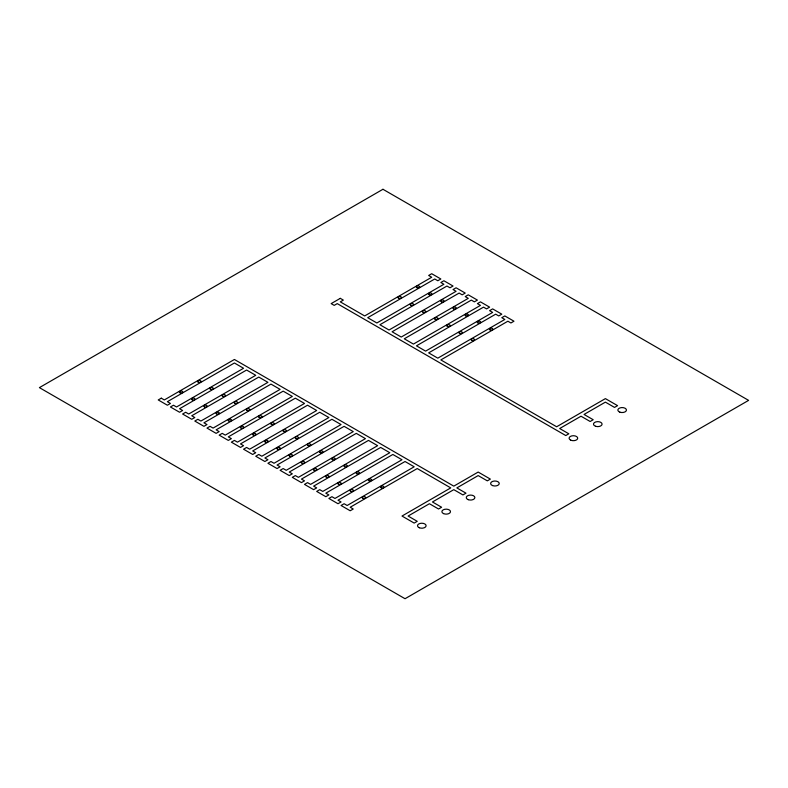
<?xml version="1.0" encoding="UTF-8"?>
<svg xmlns="http://www.w3.org/2000/svg" width="788" height="788" viewBox="0 0 788 788"><rect width="100%" height="100%" fill="white"/><g stroke="black" fill="none" stroke-linecap="round" stroke-linejoin="round"><path stroke-width="1.18" d="M382.958 189.278L39.4 387.627L405.042 598.722L748.6 400.373L382.958 189.278M161.284 398.176L158.23 399.94L167.371 405.219L170.425 403.456L167.371 401.693L234.41 362.992L243.551 368.272L176.522 406.972L173.468 405.219L170.425 406.972L179.566 412.252L182.609 410.489L179.566 408.736L246.595 370.035L255.736 375.305L188.706 414.015L185.663 412.252L182.609 414.015L191.75 419.285L194.803 417.532L191.75 415.769L258.789 377.068L267.93 382.347L200.891 421.048L197.847 419.285L194.803 421.048L203.944 426.328L206.988 424.565L203.944 422.811L270.974 384.101L280.114 389.38L213.085 428.081L210.032 426.328L206.988 428.081L216.129 433.361L219.172 431.607L216.129 429.844L283.168 391.144L292.309 396.423L225.269 435.124L222.226 433.361L219.172 435.124L228.313 440.403L231.367 438.64L228.313 436.877L295.352 398.176L304.493 403.456L237.454 442.157L234.41 440.403L231.367 442.157L240.507 447.436L243.551 445.673L240.507 443.92L307.537 405.219L316.678 410.489L249.648 449.199L246.595 447.436L243.551 449.199L252.692 454.469L255.736 452.716L252.692 450.953L319.731 412.252L328.872 417.532L261.833 456.232L258.789 454.469L255.736 456.232L264.886 461.512L267.93 459.749L264.886 457.995L331.915 419.285L341.056 424.565L274.027 463.265L270.974 461.512L267.93 463.265L277.071 468.545L280.114 466.791L277.071 465.028L344.1 426.328L353.251 431.607L286.211 470.308L283.168 468.545L280.114 470.308L289.255 475.588L292.309 473.824L289.255 472.061L356.294 433.361L365.435 438.64L298.396 477.341L295.352 475.588L292.309 477.341L301.449 482.62L304.493 480.857L301.449 479.104L368.479 440.403L377.619 445.673L310.59 484.384L307.537 482.62L304.493 484.384L313.634 489.653L316.678 487.9L313.634 486.137L380.673 447.436L389.814 452.716L322.775 491.416L319.731 489.653L316.678 491.416L325.818 496.696L328.872 494.933L325.818 493.17L392.857 454.469L401.998 459.749L334.959 498.449L331.915 496.696L328.872 498.449L338.013 503.729L341.056 501.966L338.013 500.213L405.042 461.512L414.183 466.791L347.153 505.492L344.1 503.729L341.056 505.492L350.197 510.762L353.251 509.009L350.197 507.245L417.236 468.545L450.756 487.9L401.998 516.041L414.183 523.084L417.236 521.321L408.095 516.041L429.421 503.729L438.561 509.009L441.615 507.245L432.464 501.966L453.799 489.653L462.94 494.933L465.984 493.17L456.843 487.9L478.178 475.588L487.319 480.857L490.363 479.104L478.178 472.061L453.799 486.137L234.41 359.476L164.328 399.94L161.284 398.176M340.298 298.347L331.157 303.616L334.201 305.38L337.244 303.616L565.774 435.557L568.828 433.804L559.687 428.524L581.012 416.212L590.153 421.491L593.197 419.728L584.056 414.449L605.391 402.136L614.532 407.416L617.575 405.653L605.391 398.62L556.633 426.761L440.847 359.919L507.886 321.209L510.929 322.972L513.973 321.209L504.832 315.939L501.789 317.692L504.832 319.455L437.803 358.156L428.662 352.876L495.691 314.176L498.745 315.939L501.789 314.176L492.648 308.896L489.604 310.659L492.648 312.412L425.609 351.123L416.468 345.843L483.507 307.143L486.551 308.896L489.604 307.143L480.463 301.863L477.41 303.616L480.463 305.38L413.424 344.08L404.283 338.801L471.322 300.1L474.366 301.863L477.41 300.1L468.269 294.83L465.225 296.584L468.269 298.347L401.24 337.047L392.099 331.768L459.128 293.067L462.182 294.83L465.225 293.067L456.085 287.787L453.041 289.551L456.085 291.304L389.045 330.005L379.905 324.735L446.944 286.034L449.987 287.787L453.041 286.034L443.9 280.755L440.847 282.508L443.9 284.271L376.861 322.972L367.72 317.692L434.749 278.991L437.803 280.755L440.847 278.991L431.706 273.712L428.662 275.475L431.706 277.238L364.677 315.939L340.298 301.863L343.341 300.1L340.298 298.347M441.398 301.784A1.694 0.975 0 0 0 444.058 301.065A1.694 0.975 0 0 0 441.654 300.09A1.694 0.975 0 0 0 441.398 301.784M435.193 319.327A1.694 0.975 0 0 0 437.951 318.736A1.694 0.975 0 0 0 435.685 317.653A1.694 0.975 0 0 0 435.193 319.327M265.27 442.009A1.694 0.975 0 0 0 268.068 441.487A1.694 0.975 0 0 0 265.881 440.344A1.694 0.975 0 0 0 265.27 442.009M453.642 308.847A1.694 0.975 0 0 0 456.252 308.069A1.694 0.975 0 0 0 453.789 307.153A1.694 0.975 0 0 0 453.642 308.847M417.147 287.758A1.694 0.975 0 0 0 419.689 286.911A1.694 0.975 0 0 0 417.147 286.064A1.694 0.975 0 0 0 417.147 287.758M423.186 312.363A1.694 0.975 0 0 0 425.786 311.575A1.694 0.975 0 0 0 423.294 310.669A1.694 0.975 0 0 0 423.186 312.363M234.745 403.279A1.694 0.975 0 0 0 237.572 402.826A1.694 0.975 0 0 0 235.484 401.634A1.694 0.975 0 0 0 234.745 403.279M302.119 463.236A1.694 0.975 0 0 0 304.67 462.389A1.694 0.975 0 0 0 302.119 461.541A1.694 0.975 0 0 0 302.119 463.236M447.298 326.321A1.694 0.975 0 0 0 450.115 325.838A1.694 0.975 0 0 0 447.978 324.676A1.694 0.975 0 0 0 447.298 326.321M313.979 470.131A1.694 0.975 0 0 0 316.806 469.668A1.694 0.975 0 0 0 314.698 468.486A1.694 0.975 0 0 0 313.979 470.131M283.503 431.43A1.694 0.975 0 0 0 286.33 430.967A1.694 0.975 0 0 0 284.222 429.785A1.694 0.975 0 0 0 283.503 431.43M198.29 382.219A1.694 0.975 0 0 0 201.038 381.628A1.694 0.975 0 0 0 198.773 380.545A1.694 0.975 0 0 0 198.29 382.219M222.758 396.334A1.694 0.975 0 0 0 225.437 395.635A1.694 0.975 0 0 0 223.043 394.65A1.694 0.975 0 0 0 222.758 396.334M259.134 417.354A1.694 0.975 0 0 0 261.961 416.882A1.694 0.975 0 0 0 259.833 415.709A1.694 0.975 0 0 0 259.134 417.354M240.892 427.933A1.694 0.975 0 0 0 243.689 427.411A1.694 0.975 0 0 0 241.512 426.269A1.694 0.975 0 0 0 240.892 427.933M179.989 392.769A1.694 0.975 0 0 0 182.757 392.197A1.694 0.975 0 0 0 180.521 391.094A1.694 0.975 0 0 0 179.989 392.769M228.747 420.92A1.694 0.975 0 0 0 231.514 420.339A1.694 0.975 0 0 0 229.269 419.246A1.694 0.975 0 0 0 228.747 420.92M204.535 406.913A1.694 0.975 0 0 0 207.155 406.155A1.694 0.975 0 0 0 204.703 405.219A1.694 0.975 0 0 0 204.535 406.913M210.485 389.262A1.694 0.975 0 0 0 213.233 388.661A1.694 0.975 0 0 0 210.957 387.588A1.694 0.975 0 0 0 210.485 389.262M295.845 438.542A1.694 0.975 0 0 0 298.554 437.882A1.694 0.975 0 0 0 296.219 436.857A1.694 0.975 0 0 0 295.845 438.542M308.216 445.644A1.694 0.975 0 0 0 310.758 444.796A1.694 0.975 0 0 0 308.216 443.949A1.694 0.975 0 0 0 308.216 445.644M326.498 477.311A1.694 0.975 0 0 0 329.039 476.464A1.694 0.975 0 0 0 326.498 475.617A1.694 0.975 0 0 0 326.498 477.311M289.935 456.203A1.694 0.975 0 0 0 292.476 455.356A1.694 0.975 0 0 0 289.935 454.509A1.694 0.975 0 0 0 289.935 456.203M398.6 298.199A1.694 0.975 0 0 0 401.378 297.657A1.694 0.975 0 0 0 399.161 296.534A1.694 0.975 0 0 0 398.6 298.199M350.66 491.298A1.694 0.975 0 0 0 353.398 490.678A1.694 0.975 0 0 0 351.103 489.624A1.694 0.975 0 0 0 350.66 491.298M277.425 449.032A1.694 0.975 0 0 0 280.242 448.539A1.694 0.975 0 0 0 278.105 447.377A1.694 0.975 0 0 0 277.425 449.032M429.332 294.791A1.694 0.975 0 0 0 431.883 293.944A1.694 0.975 0 0 0 429.332 293.097A1.694 0.975 0 0 0 429.332 294.791M459.473 333.354A1.694 0.975 0 0 0 462.3 332.881A1.694 0.975 0 0 0 460.182 331.709A1.694 0.975 0 0 0 459.473 333.354M465.885 315.899A1.694 0.975 0 0 0 468.446 315.062A1.694 0.975 0 0 0 465.915 314.205A1.694 0.975 0 0 0 465.885 315.899M410.912 305.301A1.694 0.975 0 0 0 413.592 304.592A1.694 0.975 0 0 0 411.198 303.607A1.694 0.975 0 0 0 410.912 305.301M477.883 322.863A1.694 0.975 0 0 0 480.611 322.233A1.694 0.975 0 0 0 478.306 321.179A1.694 0.975 0 0 0 477.883 322.863M471.815 340.465A1.694 0.975 0 0 0 474.524 339.805A1.694 0.975 0 0 0 472.189 338.781A1.694 0.975 0 0 0 471.815 340.465M489.939 329.827A1.694 0.975 0 0 0 492.766 329.374A1.694 0.975 0 0 0 490.668 328.182A1.694 0.975 0 0 0 489.939 329.827M271.436 424.446A1.694 0.975 0 0 0 274.175 423.836A1.694 0.975 0 0 0 271.89 422.772A1.694 0.975 0 0 0 271.436 424.446M253.283 435.055A1.694 0.975 0 0 0 255.913 434.296A1.694 0.975 0 0 0 253.46 433.37A1.694 0.975 0 0 0 253.283 435.055M320.145 452.578A1.694 0.975 0 0 0 322.922 452.016A1.694 0.975 0 0 0 320.686 450.913A1.694 0.975 0 0 0 320.145 452.578M356.737 473.696A1.694 0.975 0 0 0 359.486 473.105A1.694 0.975 0 0 0 357.23 472.022A1.694 0.975 0 0 0 356.737 473.696M369.099 480.808A1.694 0.975 0 0 0 371.7 480.02A1.694 0.975 0 0 0 369.217 479.114A1.694 0.975 0 0 0 369.099 480.808M362.943 498.38A1.694 0.975 0 0 0 365.602 497.652A1.694 0.975 0 0 0 363.189 496.686A1.694 0.975 0 0 0 362.943 498.38M381.343 487.861A1.694 0.975 0 0 0 383.894 487.023A1.694 0.975 0 0 0 381.353 486.166A1.694 0.975 0 0 0 381.343 487.861M332.378 459.64A1.694 0.975 0 0 0 335.117 459.02A1.694 0.975 0 0 0 332.822 457.956A1.694 0.975 0 0 0 332.378 459.64M192.203 399.811A1.694 0.975 0 0 0 194.951 399.221A1.694 0.975 0 0 0 192.676 398.137A1.694 0.975 0 0 0 192.203 399.811M216.483 413.838A1.694 0.975 0 0 0 219.3 413.365A1.694 0.975 0 0 0 217.183 412.193A1.694 0.975 0 0 0 216.483 413.838M246.979 410.341A1.694 0.975 0 0 0 249.776 409.819A1.694 0.975 0 0 0 247.609 408.676A1.694 0.975 0 0 0 246.979 410.341M344.583 466.683A1.694 0.975 0 0 0 347.311 466.043A1.694 0.975 0 0 0 344.996 464.999A1.694 0.975 0 0 0 344.583 466.683M338.604 484.315A1.694 0.975 0 0 0 341.224 483.556A1.694 0.975 0 0 0 338.771 482.62A1.694 0.975 0 0 0 338.604 484.315M443.516 513.599A4.304 2.492 0 0 0 450.45 512.003A4.304 2.492 0 0 0 444.58 509.334A4.304 2.492 0 0 0 443.516 513.599M468.279 499.681A4.304 2.492 0 0 0 474.869 497.661A4.304 2.492 0 0 0 468.525 495.376A4.304 2.492 0 0 0 468.279 499.681M492.52 485.566A4.304 2.492 0 0 0 499.228 483.674A4.304 2.492 0 0 0 493.042 481.261A4.304 2.492 0 0 0 492.52 485.566M419.324 527.753A4.304 2.492 0 0 0 426.091 525.941A4.304 2.492 0 0 0 419.994 523.459A4.304 2.492 0 0 0 419.324 527.753M570.65 440.118A4.304 2.492 0 0 0 577.643 438.611A4.304 2.492 0 0 0 571.881 435.872A4.304 2.492 0 0 0 570.65 440.118M595.59 426.269A4.304 2.492 0 0 0 602.081 424.141A4.304 2.492 0 0 0 595.639 421.964A4.304 2.492 0 0 0 595.59 426.269M619.89 412.173A4.304 2.492 0 0 0 626.45 410.124A4.304 2.492 0 0 0 620.107 407.859A4.304 2.492 0 0 0 619.89 412.173"/></g></svg>
